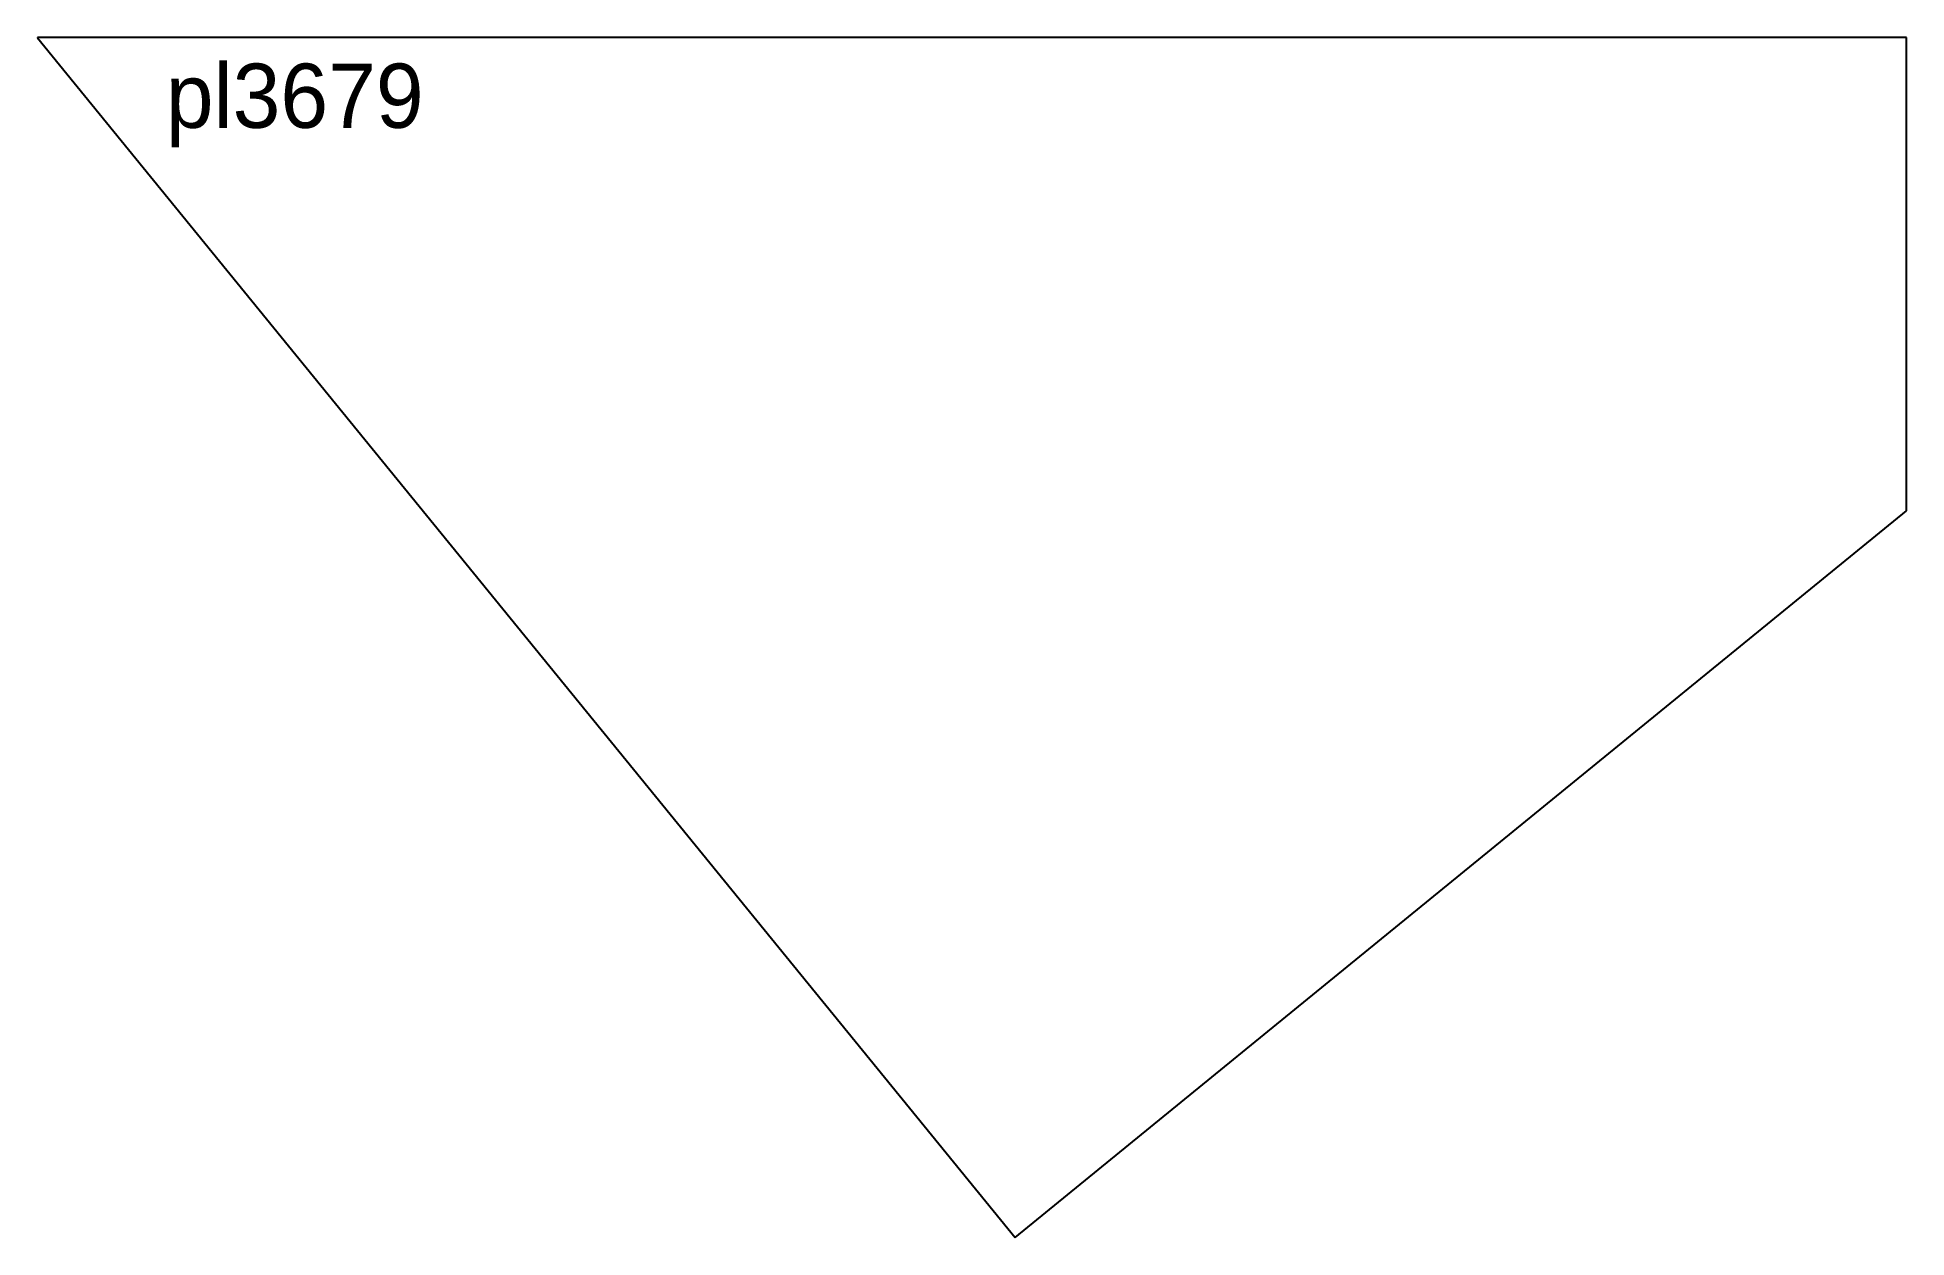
# Model space of a CAD drawing. Extents: x 0 to 29.1, y 0 to 18.7.
import ezdxf

# ---------------------------------------------------------------- set-up
doc = ezdxf.new("R2010")
doc.units = 0
doc.header["$MEASUREMENT"] = 0
doc.layers.add('BURN', color=1, linetype='CONTINUOUS')
doc.layers.add('SCRIBE', color=1, linetype='CONTINUOUS')

msp = doc.modelspace()

# ---------------------------------------------------------------- linework, layer by layer
at = {"layer": 'BURN'}
for p, q in [((29.111405, 18.688574), (0, 18.688574)), ((0, 18.688574), (0, 18.680171)), ((0, 18.680171), (15.226356, 0)), ((29.111405, 11.317813), (29.111405, 18.688574)), ((15.226356, 0), (29.111405, 11.317813))]:
    msp.add_line(p, q, dxfattribs=at)

# ---------------------------------------------------------------- texts
at = {"layer": 'SCRIBE'}
msp.add_text('pl3679', height=1, dxfattribs=at).set_placement((2, 17.28))

doc.saveas('drawing.dxf')
